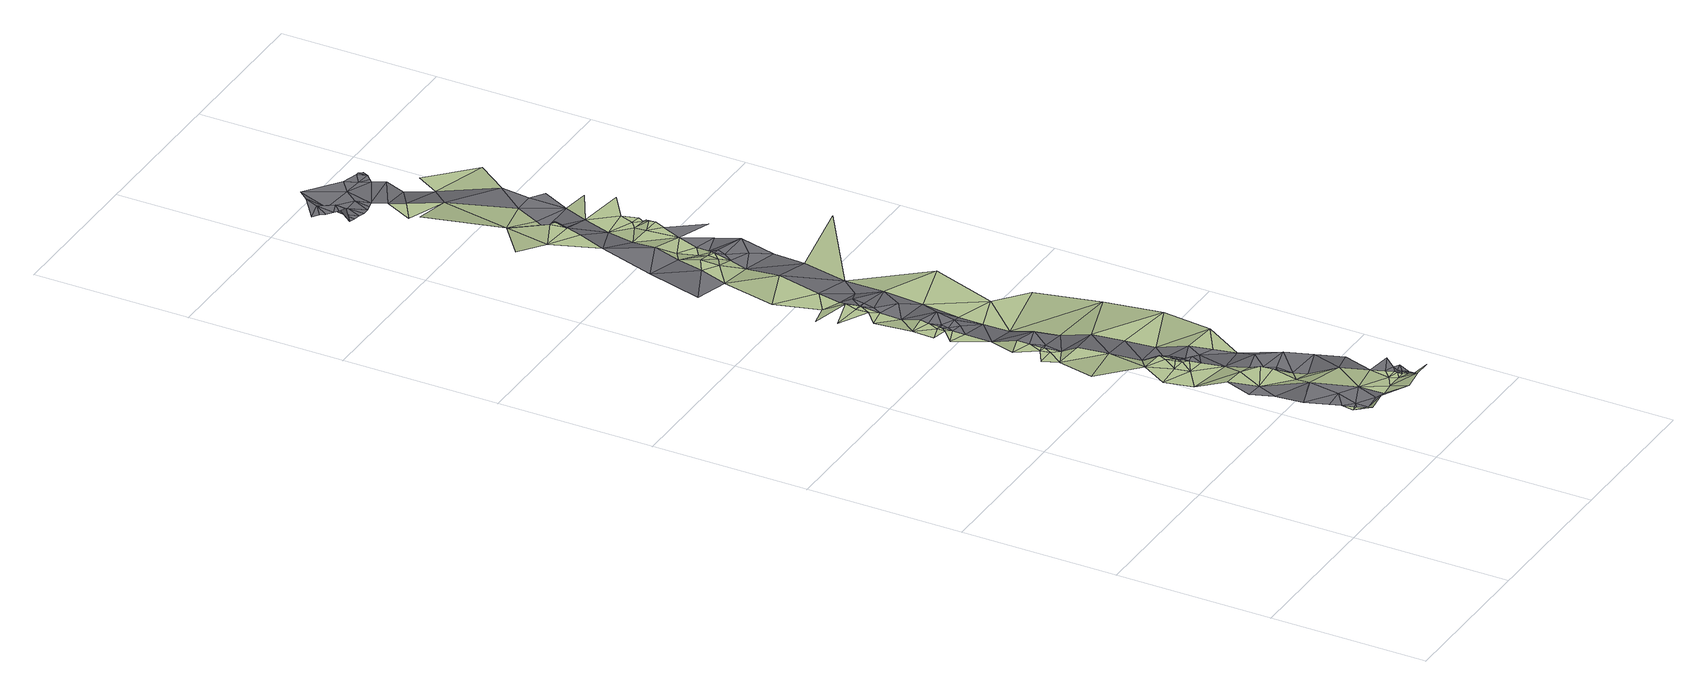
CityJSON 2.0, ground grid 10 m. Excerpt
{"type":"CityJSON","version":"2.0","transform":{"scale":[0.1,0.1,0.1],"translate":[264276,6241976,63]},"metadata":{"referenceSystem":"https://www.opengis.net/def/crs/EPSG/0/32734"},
"CityObjects":{
"terrain1":{"type":"TINRelief","geometry":[{"type":"CompositeSurface","lod":"1","boundaries":[[[0,1,2]],[[3,0,2]],[[4,5,1]],[[1,6,4]],[[6,1,0]],[[7,8,9]],[[7,10,11]],[[12,11,10]],[[13,14,15]],[[16,15,14]],[[12,17,18]],[[8,13,19]],[[7,9,20]],[[21,10,7]],[[13,15,22]],[[15,16,23]],[[19,9,8]],[[18,17,24]],[[18,24,25]],[[7,20,21]],[[10,26,12]],[[26,17,12]],[[22,27,13]],[[23,28,15]],[[19,13,27]],[[28,22,15]],[[29,20,9]],[[10,21,30]],[[9,31,29]],[[9,19,31]],[[32,25,33]],[[24,17,34]],[[24,35,25]],[[26,10,30]],[[36,21,20]],[[37,28,23]],[[38,36,20]],[[28,39,22]],[[38,20,29]],[[30,21,36]],[[40,17,26]],[[24,34,41]],[[42,32,33]],[[34,17,43]],[[24,41,35]],[[44,37,23]],[[45,39,28]],[[40,43,17]],[[45,28,37]],[[39,46,22]],[[27,22,47]],[[46,47,22]],[[48,25,35]],[[49,44,23]],[[39,45,50]],[[51,45,37]],[[52,25,48]],[[46,39,50]],[[51,50,45]],[[41,34,53]],[[51,37,44]],[[41,54,35]],[[34,43,53]],[[53,54,41]],[[33,25,52]],[[54,48,35]],[[42,55,56]],[[57,42,33]],[[58,56,55]],[[42,59,55]],[[59,42,57]],[[60,58,61]],[[55,62,58]],[[59,62,55]],[[62,63,58]],[[61,58,63]],[[60,61,64]],[[60,64,65]],[[66,65,67]],[[68,69,70]],[[71,66,67]],[[66,71,72]],[[69,72,70]],[[73,74,75]],[[73,76,74]],[[70,77,68]],[[78,76,73]],[[79,70,72]],[[71,79,72]],[[79,80,70]],[[68,77,81]],[[77,70,80]],[[68,82,83]],[[81,82,68]],[[84,78,85]],[[86,84,85]],[[82,87,83]],[[88,89,90]],[[87,90,83]],[[78,73,85]],[[88,91,89]],[[92,91,93]],[[86,94,95]],[[87,96,90]],[[96,88,90]],[[96,97,88]],[[98,95,94]],[[88,97,91]],[[93,91,99]],[[91,97,99]],[[100,98,101]],[[102,93,103]],[[94,86,85]],[[101,104,100]],[[99,103,93]],[[105,104,101]],[[102,103,106]],[[98,107,101]],[[108,102,106]],[[94,107,98]],[[109,110,105]],[[101,109,105]],[[108,111,112]],[[106,113,108]],[[114,110,109]],[[108,113,111]],[[115,112,111]],[[116,112,115]],[[117,115,111]],[[113,118,111]],[[119,116,115]],[[117,111,118]],[[120,121,122]],[[115,117,119]],[[122,123,124]],[[116,125,126]],[[116,119,127]],[[117,118,128]],[[125,116,127]],[[119,117,128]],[[119,128,129]],[[122,124,130]],[[127,119,129]],[[114,131,132]],[[122,133,120]],[[130,133,122]],[[129,134,127]],[[127,134,125]],[[126,125,135]],[[136,137,120]],[[135,138,126]],[[135,125,134]],[[139,133,130]],[[140,120,133]],[[139,141,133]],[[141,140,133]],[[135,142,138]],[[120,140,143]],[[138,144,145]],[[146,147,148]],[[138,142,144]],[[147,146,136]],[[142,135,149]],[[120,143,150]],[[150,136,120]],[[145,144,151]],[[144,142,152]],[[153,142,149]],[[153,152,142]],[[145,154,155]],[[145,151,154]],[[144,156,151]],[[156,144,152]],[[157,152,153]],[[157,156,152]],[[151,156,158]],[[158,154,151]],[[154,159,155]],[[155,160,161]],[[162,163,164]],[[163,165,164]]]}]},
"road1":{"type":"Road","attributes":{"highway":"tertiary","name":"Upper Roodebloem Road","surface":"asphalt","lanes":1,"width":2.2,"oneway":"yes"},"geometry":[{"type":"MultiSurface","lod":"1","boundaries":[[[4,166,5]],[[4,6,166]],[[166,6,0]],[[167,168,169]],[[168,167,5]],[[168,5,166]],[[3,170,0]],[[166,0,170]],[[169,8,171]],[[169,168,8]],[[13,166,170]],[[13,168,166]],[[7,172,171]],[[7,11,172]],[[8,7,171]],[[13,8,168]],[[13,170,14]],[[170,16,14]],[[36,38,173]],[[173,38,29]],[[30,36,174]],[[36,173,174]],[[46,50,175]],[[50,51,176]],[[51,44,177]],[[176,175,50]],[[177,176,51]],[[46,178,47]],[[53,43,179]],[[178,46,175]],[[54,53,180]],[[181,43,40]],[[180,53,179]],[[182,48,54]],[[183,26,30]],[[180,182,54]],[[174,183,30]],[[181,179,43]],[[175,176,184]],[[184,176,177]],[[27,47,185]],[[29,31,186]],[[175,184,178]],[[40,26,187]],[[19,186,31]],[[188,173,29]],[[180,179,189]],[[47,178,185]],[[27,190,19]],[[189,182,180]],[[173,188,174]],[[181,189,179]],[[40,187,181]],[[191,48,182]],[[191,52,48]],[[189,191,182]],[[174,188,183]],[[187,189,181]],[[183,75,26]],[[188,29,186]],[[26,75,187]],[[186,19,190]],[[52,84,33]],[[192,62,59]],[[191,78,52]],[[63,62,192]],[[189,187,76]],[[76,191,189]],[[63,192,61]],[[188,75,183]],[[33,86,57]],[[59,57,86]],[[187,75,74]],[[76,187,74]],[[78,84,52]],[[76,78,191]],[[192,193,61]],[[59,95,192]],[[193,64,61]],[[33,84,86]],[[193,65,64]],[[95,59,86]],[[95,193,192]],[[71,67,194]],[[79,71,195]],[[65,193,98]],[[100,67,65]],[[194,195,71]],[[80,79,196]],[[196,79,195]],[[77,80,196]],[[95,98,193]],[[197,196,195]],[[194,197,195]],[[67,100,194]],[[100,65,98]],[[196,198,77]],[[198,81,77]],[[196,197,198]],[[194,100,197]],[[198,82,81]],[[198,197,104]],[[197,100,104]],[[87,82,199]],[[96,87,200]],[[82,198,105]],[[199,200,87]],[[96,200,201]],[[97,96,201]],[[104,105,198]],[[105,199,82]],[[201,202,97]],[[202,99,97]],[[110,201,200]],[[110,200,199]],[[201,110,202]],[[203,99,202]],[[105,110,199]],[[203,103,99]],[[202,110,203]],[[112,204,108]],[[204,112,205]],[[203,114,103]],[[110,114,203]],[[103,114,106]],[[116,205,112]],[[106,114,132]],[[205,116,126]],[[132,113,106]],[[126,123,205]],[[118,113,206]],[[113,132,207]],[[128,118,208]],[[207,206,113]],[[206,208,118]],[[123,126,138]],[[208,209,128]],[[129,128,209]],[[209,210,129]],[[123,145,124]],[[210,134,129]],[[138,145,123]],[[211,209,208]],[[211,208,206]],[[207,211,206]],[[209,211,210]],[[124,145,130]],[[212,139,130]],[[213,134,210]],[[141,139,212]],[[210,211,213]],[[213,135,134]],[[141,212,140]],[[130,155,212]],[[130,145,155]],[[155,140,212]],[[214,149,135]],[[140,161,143]],[[140,155,161]],[[143,161,150]],[[215,150,161]],[[216,215,161]]]}]},
"road2":{"type":"Road","attributes":{"highway":"residential","name":"Coronation Road","surface":"asphalt","lanes":1,"width":2.2,"oneway":"yes"},"geometry":[{"type":"MultiSurface","lod":"1","boundaries":[[[215,162,150]],[[164,136,162]],[[217,148,147]],[[218,219,220]],[[221,222,223]],[[222,224,223]],[[225,226,227]],[[227,228,225]],[[219,229,220]],[[229,230,231]],[[232,233,234]],[[235,236,237]],[[238,235,239]],[[238,240,235]],[[239,235,237]],[[217,147,164]],[[230,229,219]],[[238,241,242]],[[233,231,234]],[[240,238,242]],[[229,231,233]],[[148,217,243]],[[244,235,240]],[[241,245,242]],[[246,220,229]],[[150,162,136]],[[246,236,247]],[[222,221,248]],[[236,235,244]],[[236,232,237]],[[136,164,147]],[[148,243,232]],[[237,232,243]],[[225,228,220]],[[218,220,228]],[[222,225,246]],[[236,233,232]],[[222,246,224]],[[248,249,222]],[[249,226,225]],[[225,220,246]],[[249,225,222]],[[233,246,229]],[[247,224,246]],[[247,236,244]],[[246,233,236]]]}]}
},
"vertices":[
[57,21,53],[50,27,53],[46,12,61],[60,14,61],[53,28,53],[51,35,53],[54,27,53],[56,91,47],[65,63,53],[73,76,47],[65,108,47],[52,109,47],[47,128,41],[74,36,53],[80,23,49],[89,24,49],[86,10,55],[61,138,41],[43,146,41],[93,59,49],[77,93,47],[76,101,47],[97,29,49],[100,12,55],[59,147,41],[53,163,41],[75,123,41],[99,42,49],[99,24,49],[84,84,43],[78,109,43],[87,76,43],[37,189,36],[64,192,36],[68,147,41],[66,157,41],[81,94,43],[106,21,49],[81,93,43],[104,27,49],[72,137,41],[67,151,41],[49,216,31],[71,144,41],[108,18,49],[104,24,49],[104,29,49],[102,34,49],[68,162,41],[111,12,55],[105,25,49],[106,25,49],[66,172,36],[69,151,41],[69,152,41],[56,226,31],[45,226,31],[61,211,36],[55,232,31],[60,221,31],[46,245,31],[59,241,31],[59,231,31],[59,233,31],[59,249,31],[58,265,26],[47,286,26],[58,282,26],[47,310,26],[46,296,26],[56,299,26],[58,290,26],[56,294,26],[113,153,37],[94,141,37],[97,127,37],[91,155,37],[59,306,26],[88,175,32],[58,298,26],[59,299,26],[60,312,26],[61,325,22],[50,337,22],[86,194,32],[124,189,32],[83,214,32],[62,339,22],[59,353,22],[40,355,22],[59,345,22],[61,361,22],[42,370,18],[55,373,18],[125,229,27],[81,233,27],[63,352,22],[63,353,22],[80,265,21],[67,368,18],[80,282,21],[104,290,21],[47,401,18],[70,383,18],[80,298,21],[83,323,21],[77,412,18],[124,274,21],[59,438,15],[119,333,21],[85,349,21],[75,450,15],[65,456,15],[83,437,12],[92,378,16],[75,462,15],[72,475,13],[85,456,12],[87,449,12],[86,463,12],[61,580,10],[36,561,13],[52,549,13],[63,519,13],[70,537,13],[85,483,8],[78,493,13],[89,471,8],[90,461,12],[90,463,12],[73,547,13],[137,410,26],[98,407,16],[72,558,13],[96,476,8],[101,490,8],[72,626,8],[27,618,25],[84,511,8],[76,556,13],[80,565,4],[76,557,13],[99,510,8],[84,573,4],[101,519,6],[90,530,6],[47,636,8],[61,645,8],[56,654,8],[107,503,8],[92,589,4],[106,523,6],[109,514,8],[110,510,8],[109,532,6],[96,548,6],[110,518,6],[112,517,6],[112,522,6],[126,544,6],[119,561,6],[105,565,4],[107,608,4],[125,630,2],[89,641,2],[98,656,2],
[57,29,53],[49,42,53],[62,43,53],[44,56,53],[68,22,53],[51,78,47],[46,92,47],[85,95,43],[82,102,43],[106,28,49],[107,26,49],[108,22,49],[108,32,49],[71,148,41],[71,152,41],[76,145,41],[70,157,41],[92,113,43],[112,30,49],[115,40,49],[108,83,43],[85,145,37],[102,100,43],[78,150,37],[114,66,43],[80,165,32],[62,232,31],[72,245,31],[65,289,26],[60,294,26],[61,299,26],[69,295,26],[72,308,26],[76,335,22],[65,345,22],[67,352,22],[68,360,22],[82,366,16],[38,444,15],[51,482,13],[99,444,12],[105,431,12],[91,455,12],[94,461,12],[96,468,8],[111,455,12],[80,555,6],[110,472,8],[122,482,8],[105,589,4],[114,583,4],
[80,657,2],[32,663,8],[36,662,8],[32,670,9],[12,675,18],[20,681,18],[8,678,18],[24,690,18],[26,672,18],[21,667,18],[25,665,18],[28,664,8],[39,671,9],[40,661,8],[44,661,8],[52,663,8],[48,671,9],[48,662,8],[67,679,9],[55,680,9],[71,673,9],[76,678,9],[73,675,9],[74,684,9],[78,682,9],[76,684,9],[75,665,9],[64,687,9],[79,683,2],[34,682,9],[42,703,9],[14,672,18],[18,669,18]
]}
